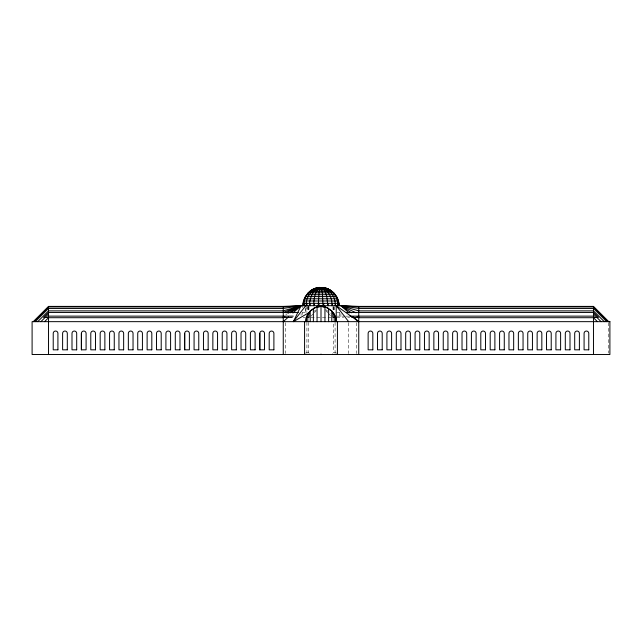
<?xml version="1.0" encoding="UTF-8"?>
<svg xmlns="http://www.w3.org/2000/svg" width="642" height="642" viewBox="0 0 642 642"><rect width="100%" height="100%" fill="white"/><g stroke="black" fill="none" stroke-linecap="round" stroke-linejoin="round"><path stroke-width="0.48" stroke-dasharray="3.21 2.41" d="M311.049 316.113L313.705 313.336M314.363 312.638L316.354 310.559M313.24 312.02L316.346 309.492M285.802 314.644L287.504 313.649M302.31 312.453L305.375 312.453M336.681 312.453L339.69 312.453M336.681 316.137L344.706 316.137M345.709 316.137L348.718 316.137M303.144 317.437L305.319 317.437M311.041 317.437L315.848 317.437M316.795 317.437L330.959 317.437M336.681 317.437L343.703 317.437M347.715 317.437L349.721 317.437M305.785 352.643L308.513 352.643L309.267 354.055M336.215 352.643L333.487 352.643L333.487 322.324M325.654 309.492L330.309 313.288M325.646 310.559L327.637 312.638M328.295 313.336L330.951 316.113M608.728 322.645L608.728 353.068M356.639 322.645L356.639 353.068M348.646 322.645L348.646 353.068M340.918 313.521L340.918 317.437M339.377 312.55L339.377 317.437M335.084 322.324L335.084 352.643M334.289 306.675L334.289 311.571M333.832 306.675L333.832 310.592M333.704 306.675L333.704 310.592M333.005 306.667L333.005 309.564M308.995 306.667L308.995 309.564M308.513 306.675L308.513 310.592M308.513 322.324L308.513 352.643M308.296 306.675L308.296 310.592M308.168 305.696L308.168 310.592M307.711 306.675L307.711 311.571M306.916 305.696L306.916 312.55M306.916 322.324L306.916 352.643M305.953 307.654L305.953 312.55M305.319 308.545L305.319 314.034M302.623 305.696L302.623 307.654M302.623 312.55L302.623 314.5M301.082 313.521L301.082 315.479M285.361 322.645L285.361 353.068"/><path stroke-width="0.96" d="M81.39 349.826L81.398 333.391A2.343 2.343 0 0 1 83.749 331.039A2.343 2.343 0 0 1 86.092 333.391L86.092 349.826L81.39 349.826L81.398 333.391M184.679 349.826L184.687 333.391A2.343 2.343 0 0 1 187.031 331.039A2.343 2.343 0 0 1 189.382 333.391L189.382 349.826L184.679 349.826L184.687 333.391M259.801 349.826L259.809 333.391A2.343 2.343 0 0 1 262.161 331.047A2.343 2.343 0 0 1 264.504 333.391L264.504 349.826L259.801 349.826L259.809 333.391M319.026 305.696L319.058 303.345M318.215 305.696L319.034 292.816L319.612 289.919L321 287.48C330.734 287.423 339.185 295.986 339.112 305.696M314.403 305.696L314.516 303.345M306.916 305.696L307.036 303.345M313.649 305.696C313.962 299.621 314.339 292.503 319.098 288.098C329.306 285.61 339.128 295.649 339.016 305.696M310.23 305.696L310.415 303.345M306.298 305.696C304.878 292.688 320.864 281.324 331.256 291.364M304.324 305.696L304.613 303.345M304.011 305.696C303.345 282.247 338.454 282.111 337.676 305.696M302.992 305.696L303.602 300.986L306.354 295.328M302.888 305.696C302.719 294.084 314.436 285.168 325.687 288.098M305.744 321.658C305.616 313.111 313.087 307.012 321 305.696C328.913 307.012 336.384 313.111 336.256 321.658L336.215 305.696L358.742 321.658L353.541 317.004M309.436 305.696C309.484 297.382 314.436 284.783 324.804 288.098M308.906 312.686L293.354 321.658L301.082 305.696L340.918 305.696L358.742 306.403L593.473 306.403L608.728 321.658M306.836 294.702C316.41 280.546 336.729 289.47 335.084 305.696M293.354 321.658L305.785 305.696M320.486 288.098L321 287.48L323.215 287.945M33.272 321.658L48.527 306.403L283.258 306.403L301.082 305.696L292.913 313.015M33.793 321.658L48.527 306.924L283.258 306.924L301.082 305.696L290.545 312.798M35.318 321.658L48.527 308.449L283.258 308.449L301.082 305.696L288.346 313.152M37.742 321.658L48.527 310.872L283.258 310.872L301.082 305.696L285.931 312.782M40.903 321.658L48.527 314.034M47.227 317.437L48.527 316.137L293.282 316.137M44.579 321.658L48.527 317.71L283.258 317.71L284.879 316.618M283.258 321.658L288.459 317.004M309.436 312.991L307.791 314.034L307.791 321.658M319.347 306.74L321 305.696L328.632 308.449L328.632 321.658M312.012 310.014L310.214 310.872L310.214 321.658M318.304 306.996L321 305.696L323.696 306.996M312.662 289.919C323.584 281.758 333.102 295.328 331.77 305.696M283.258 312.453L301.082 305.696M319.146 287.889L321 287.48L322.709 288.098C327.091 292.728 327.276 299.686 327.597 305.696M317.325 288.098L321 287.48L321.722 288.098M314.131 289.004L327.869 289.004M311.94 289.919L330.06 289.919M310.07 291.364L331.93 291.364M308.192 292.816L333.808 292.816M306.748 294.702L335.252 294.702M305.311 296.588L336.689 296.588M304.404 298.787L337.596 298.787M303.505 300.986L338.495 300.986M303.193 303.345L338.807 303.345M298.297 312.453L48.527 312.453L43.552 317.437L48.527 317.437M346.712 312.453L593.473 312.453L598.448 317.437L593.473 317.437M349.721 316.137L593.473 316.137L594.773 317.437M283.25 317.437L292.279 317.437M351.728 317.437L358.75 317.437M356.069 312.782L340.918 305.696L358.742 306.924L593.473 306.924L608.207 321.658M329.988 310.014L331.786 310.872L331.786 321.658M322.717 306.667L321 305.696L313.368 308.449L313.368 321.658M322.653 306.74L321 305.696L319.283 306.667L321 305.696L321 321.658M332.564 312.991L334.209 314.034L334.209 321.658M351.455 312.798L340.918 305.696L358.742 308.449L593.473 308.449L606.682 321.658M357.121 316.618L358.742 317.71L593.473 317.71L597.421 321.658M349.087 313.015L340.918 305.696L358.742 310.872L593.473 310.872L604.258 321.658M593.473 314.034L601.097 321.658M321 287.48L322.396 292.816L322.974 305.696M336.215 305.696L348.646 321.658M332.219 303.345L332.564 305.696M337.7 303.345L337.989 305.696M335.453 303.345L335.702 305.696M328.222 303.345L328.351 305.696M323.737 303.345L323.785 305.696M593.473 306.403L593.473 354.52M358.742 306.403L358.742 354.52M356.639 354.055L356.639 354.52M348.646 354.055L348.646 354.52M337.427 321.658L337.427 354.52M336.256 354.055L336.256 354.52M335.734 317.71L335.734 321.658M335.084 316.137L335.084 317.437L333.005 317.437L333.005 312.453M335.084 354.055L335.084 354.52M332.733 354.055L332.733 354.52M324.948 321.658L324.948 306.924L321 306.403L317.052 306.924L317.052 321.658M321 354.055L321 354.52M309.267 354.055L309.267 354.52M308.995 312.453L308.995 317.437L306.916 317.437L306.916 316.137M306.916 354.055L306.916 354.52M306.266 317.71L306.266 321.658M305.744 354.055L305.744 354.52M304.573 321.658L304.573 354.52M285.361 354.055L285.361 354.52M283.258 306.403L283.258 354.52M48.527 306.403L48.527 354.52M609.9 321.658L32.1 321.658L32.1 354.52L609.9 354.52L609.9 321.658M57.916 349.826L53.222 349.826L53.222 333.391A2.343 2.343 0 0 1 55.573 331.039A2.343 2.343 0 0 1 57.916 333.391L57.916 349.826M67.306 349.826L62.611 349.826L62.611 333.391A2.343 2.343 0 0 1 64.962 331.039A2.343 2.343 0 0 1 67.306 333.391L67.306 349.826M76.695 349.826L72 349.826L72 333.391A2.343 2.343 0 0 1 74.352 331.039A2.343 2.343 0 0 1 76.695 333.391L76.695 349.826M95.481 349.826L90.787 349.826L90.787 333.391A2.343 2.343 0 0 1 93.138 331.039A2.343 2.343 0 0 1 95.481 333.391L95.481 349.826M104.871 349.826L100.176 349.826L100.176 333.391A2.343 2.343 0 0 1 102.527 331.039A2.343 2.343 0 0 1 104.871 333.391L104.871 349.826M114.26 349.826L109.565 349.826L109.565 333.391A2.343 2.343 0 0 1 111.917 331.039A2.343 2.343 0 0 1 114.26 333.391L114.26 349.826M123.649 349.826L118.955 349.826L118.955 333.391A2.343 2.343 0 0 1 121.306 331.039A2.343 2.343 0 0 1 123.649 333.391L123.649 349.826M133.038 349.826L128.344 349.826L128.344 333.391A2.343 2.343 0 0 1 130.695 331.039A2.343 2.343 0 0 1 133.038 333.391L133.038 349.826M142.428 349.826L137.733 349.826L137.733 333.391A2.343 2.343 0 0 1 140.084 331.039A2.343 2.343 0 0 1 142.428 333.391L142.428 349.826M151.817 349.826L147.122 349.826L147.122 333.391A2.343 2.343 0 0 1 149.474 331.039A2.343 2.343 0 0 1 151.817 333.391L151.817 349.826M161.206 349.826L156.512 349.826L156.512 333.391A2.343 2.343 0 0 1 158.855 331.039A2.343 2.343 0 0 1 161.206 333.391L161.206 349.826M170.595 349.826L165.901 349.826L165.901 333.391A2.343 2.343 0 0 1 168.244 331.039A2.343 2.343 0 0 1 170.595 333.391L170.595 349.826M179.985 349.826L175.29 349.826L175.29 333.391A2.343 2.343 0 0 1 177.633 331.039A2.343 2.343 0 0 1 179.985 333.391L179.985 349.826M198.771 349.826L194.077 349.826L194.077 333.391A2.343 2.343 0 0 1 196.42 331.039A2.343 2.343 0 0 1 198.771 333.391L198.771 349.826M208.16 349.826L203.466 349.826L203.466 333.391A2.343 2.343 0 0 1 205.809 331.039A2.343 2.343 0 0 1 208.16 333.391L208.16 349.826M217.55 349.826L212.855 349.826L212.855 333.391A2.343 2.343 0 0 1 215.198 331.039A2.343 2.343 0 0 1 217.55 333.391L217.55 349.826M226.939 349.826L222.244 349.826L222.244 333.391A2.343 2.343 0 0 1 224.588 331.039A2.343 2.343 0 0 1 226.939 333.391L226.939 349.826M236.328 349.826L231.634 349.826L231.634 333.391A2.343 2.343 0 0 1 233.977 331.039A2.343 2.343 0 0 1 236.328 333.391L236.328 349.826M245.717 349.826L241.023 349.826L241.023 333.391A2.343 2.343 0 0 1 243.366 331.039A2.343 2.343 0 0 1 245.717 333.391L245.717 349.826M255.107 349.826L250.412 349.826L250.412 333.391A2.343 2.343 0 0 1 252.755 331.039A2.343 2.343 0 0 1 255.107 333.391L255.107 349.826M273.893 349.826L269.199 349.826L269.199 333.391A2.343 2.343 0 0 1 271.55 331.047A2.343 2.343 0 0 1 273.893 333.391L273.893 349.826M372.825 349.826L368.131 349.826L368.131 333.391A2.343 2.343 0 0 1 370.482 331.039A2.343 2.343 0 0 1 372.825 333.391L372.825 349.826M382.215 349.826L377.52 349.826L377.52 333.391A2.343 2.343 0 0 1 379.871 331.039A2.343 2.343 0 0 1 382.215 333.391L382.215 349.826M391.604 349.826L386.909 349.826L386.909 333.391A2.343 2.343 0 0 1 389.261 331.039A2.343 2.343 0 0 1 391.604 333.391L391.604 349.826M400.993 349.826L396.299 349.826L396.299 333.391A2.343 2.343 0 0 1 398.65 331.039A2.343 2.343 0 0 1 400.993 333.391L400.993 349.826M410.382 349.826L405.688 349.826L405.688 333.391A2.343 2.343 0 0 1 408.039 331.039A2.343 2.343 0 0 1 410.382 333.391L410.382 349.826M419.772 349.826L415.077 349.826L415.077 333.391A2.343 2.343 0 0 1 417.428 331.039A2.343 2.343 0 0 1 419.772 333.391L419.772 349.826M429.161 349.826L424.466 349.826L424.466 333.391A2.343 2.343 0 0 1 426.818 331.039A2.343 2.343 0 0 1 429.161 333.391L429.161 349.826M438.55 349.826L433.856 349.826L433.856 333.391A2.343 2.343 0 0 1 436.207 331.039A2.343 2.343 0 0 1 438.55 333.391L438.55 349.826M447.939 349.826L443.245 349.826L443.245 333.391A2.343 2.343 0 0 1 445.588 331.039A2.343 2.343 0 0 1 447.939 333.391L447.939 349.826M457.329 349.826L452.634 349.826L452.634 333.391A2.343 2.343 0 0 1 454.977 331.039A2.343 2.343 0 0 1 457.329 333.391L457.329 349.826M466.718 349.826L462.023 349.826L462.023 333.391A2.343 2.343 0 0 1 464.367 331.039A2.343 2.343 0 0 1 466.718 333.391L466.718 349.826M476.107 349.826L471.413 349.826L471.413 333.391A2.343 2.343 0 0 1 473.756 331.039A2.343 2.343 0 0 1 476.107 333.391L476.107 349.826M485.496 349.826L480.802 349.826L480.802 333.391A2.343 2.343 0 0 1 483.145 331.039A2.343 2.343 0 0 1 485.496 333.391L485.496 349.826M494.886 349.826L490.191 349.826L490.191 333.391A2.343 2.343 0 0 1 492.534 331.039A2.343 2.343 0 0 1 494.886 333.391L494.886 349.826M504.275 349.826L499.58 349.826L499.58 333.391A2.343 2.343 0 0 1 501.924 331.039A2.343 2.343 0 0 1 504.275 333.391L504.275 349.826M513.664 349.826L508.97 349.826L508.97 333.391A2.343 2.343 0 0 1 511.313 331.039A2.343 2.343 0 0 1 513.664 333.391L513.664 349.826M523.053 349.826L518.359 349.826L518.359 333.391A2.343 2.343 0 0 1 520.702 331.039A2.343 2.343 0 0 1 523.053 333.391L523.053 349.826M532.443 349.826L527.748 349.826L527.748 333.391A2.343 2.343 0 0 1 530.091 331.039A2.343 2.343 0 0 1 532.443 333.391L532.443 349.826M541.832 349.826L537.137 349.826L537.137 333.391A2.343 2.343 0 0 1 539.481 331.039A2.343 2.343 0 0 1 541.832 333.391L541.832 349.826M551.221 349.826L546.527 349.826L546.527 333.391A2.343 2.343 0 0 1 548.87 331.039A2.343 2.343 0 0 1 551.221 333.391L551.221 349.826M560.61 349.826L555.916 349.826L555.916 333.391A2.343 2.343 0 0 1 558.259 331.039A2.343 2.343 0 0 1 560.61 333.391L560.61 349.826M570 349.826L565.305 349.826L565.305 333.391A2.343 2.343 0 0 1 567.648 331.039A2.343 2.343 0 0 1 570 333.391L570 349.826M579.389 349.826L574.694 349.826L574.694 333.391A2.343 2.343 0 0 1 577.038 331.039A2.343 2.343 0 0 1 579.389 333.391L579.389 349.826M588.778 349.826L584.084 349.826L584.084 333.391A2.343 2.343 0 0 1 586.427 331.039A2.343 2.343 0 0 1 588.778 333.391L588.778 349.826"/></g></svg>
